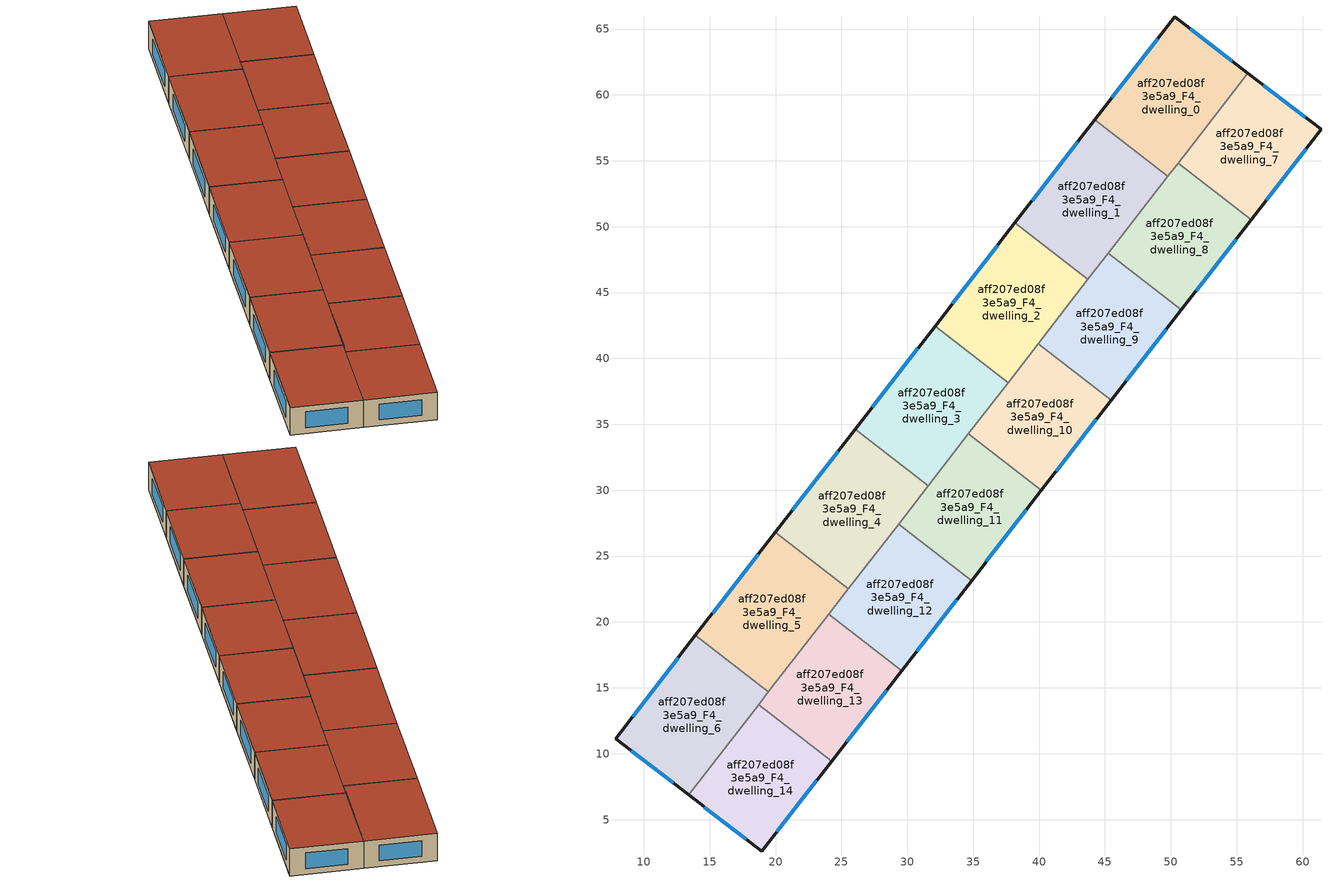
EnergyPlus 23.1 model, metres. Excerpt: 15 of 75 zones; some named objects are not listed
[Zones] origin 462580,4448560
aff207ed08f3e5a9_F4_dwelling_0
 floor to aff207ed08f3e5a9_F3_dwelling_0 (EU_floor_Construction): 55.84,61.66 49.77,53.82 44.23,58.11 50.28,65.93 z12
 wall outside (EU_wall_Construction): 55.84,61.66 50.28,65.93 44.23,58.11 z12:15
 wall to aff207ed08f3e5a9_F4_dwelling_1 (EU_wall_Construction): 44.23,58.11 49.77,53.82 z12:15
 wall to aff207ed08f3e5a9_F4_dwelling_7 (EU_wall_Construction): 50.54,54.82 55.84,61.66 z12:15
 wall to aff207ed08f3e5a9_F4_dwelling_8 (EU_wall_Construction): 49.77,53.82 50.54,54.82 z12:15
 window (EU_Window_Construction): 54.65,62.57 51.47,65.01 / 48.99,64.25 45.53,59.79 z12.64:14.36
 roof outside (EU_roof_Construction): 49.77,53.82 55.84,61.66 50.28,65.93 44.23,58.11 z15
aff207ed08f3e5a9_F4_dwelling_1
 floor to aff207ed08f3e5a9_F3_dwelling_1 (EU_floor_Construction): 49.77,53.82 43.71,45.99 38.17,50.28 44.23,58.11 z12
 wall outside (EU_wall_Construction): 44.23,58.11 38.17,50.28 z12:15
 wall to aff207ed08f3e5a9_F4_dwelling_2 (EU_wall_Construction): 38.17,50.28 43.71,45.99 z12:15
 wall to aff207ed08f3e5a9_F4_dwelling_8 (EU_wall_Construction): 45.24,47.98 49.77,53.82 z12:15
 wall to aff207ed08f3e5a9_F4_dwelling_9 (EU_wall_Construction): 43.71,45.99 45.24,47.98 z12:15
 window (EU_Window_Construction): 42.93,56.43 39.47,51.96 z12.64:14.36
 roof outside (EU_roof_Construction): 43.71,45.99 49.77,53.82 44.23,58.11 38.17,50.28 z15
aff207ed08f3e5a9_F4_dwelling_10
 floor to aff207ed08f3e5a9_F3_dwelling_10 (EU_floor_Construction): 45.48,36.84 40.17,29.99 34.64,34.28 39.94,41.13 z12
 wall outside (EU_wall_Construction): 40.17,29.99 45.48,36.84 z12:15
 wall to aff207ed08f3e5a9_F4_dwelling_9 (EU_wall_Construction): 45.48,36.84 39.94,41.13 z12:15
 wall to aff207ed08f3e5a9_F4_dwelling_11 (EU_wall_Construction): 34.64,34.28 40.17,29.99 z12:15
 wall to aff207ed08f3e5a9_F4_dwelling_3 (EU_wall_Construction): 37.65,38.17 34.64,34.28 z12:15
 wall to aff207ed08f3e5a9_F4_dwelling_2 (EU_wall_Construction): 39.94,41.13 37.65,38.17 z12:15
 window (EU_Window_Construction): 41.31,31.46 44.34,35.37 z12.64:14.36
 roof outside (EU_roof_Construction): 40.17,29.99 45.48,36.84 39.94,41.13 34.64,34.28 z15
aff207ed08f3e5a9_F4_dwelling_11
 floor to aff207ed08f3e5a9_F3_dwelling_11 (EU_floor_Construction): 40.17,29.99 34.87,23.14 29.33,27.43 34.64,34.28 z12
 wall outside (EU_wall_Construction): 34.87,23.14 40.17,29.99 z12:15
 wall to aff207ed08f3e5a9_F4_dwelling_12 (EU_wall_Construction): 29.33,27.43 34.87,23.14 z12:15
 wall to aff207ed08f3e5a9_F4_dwelling_4 (EU_wall_Construction): 31.58,30.34 29.33,27.43 z12:15
 wall to aff207ed08f3e5a9_F4_dwelling_3 (EU_wall_Construction): 34.63,34.28 31.58,30.34 z12:15
 window (EU_Window_Construction): 36.01,24.61 39.04,28.52 z12.64:14.36
 roof outside (EU_roof_Construction): 34.87,23.14 40.17,29.99 34.64,34.28 29.33,27.43 z15
aff207ed08f3e5a9_F4_dwelling_12
 floor to aff207ed08f3e5a9_F3_dwelling_12 (EU_floor_Construction): 34.87,23.14 29.57,16.29 24.03,20.58 29.33,27.43 z12
 wall outside (EU_wall_Construction): 29.57,16.29 34.87,23.14 z12:15
 wall to aff207ed08f3e5a9_F4_dwelling_13 (EU_wall_Construction): 24.03,20.58 29.57,16.29 z12:15
 wall to aff207ed08f3e5a9_F4_dwelling_5 (EU_wall_Construction): 25.52,22.51 24.03,20.58 z12:15
 wall to aff207ed08f3e5a9_F4_dwelling_4 (EU_wall_Construction): 29.33,27.43 25.52,22.51 z12:15
 window (EU_Window_Construction): 30.7,17.76 33.73,21.68 z12.64:14.36
 roof outside (EU_roof_Construction): 29.57,16.29 34.87,23.14 29.33,27.43 24.03,20.58 z15
aff207ed08f3e5a9_F4_dwelling_13
 floor to aff207ed08f3e5a9_F3_dwelling_13 (EU_floor_Construction): 29.57,16.29 24.26,9.44 18.72,13.73 24.03,20.58 z12
 wall outside (EU_wall_Construction): 24.26,9.44 29.57,16.29 z12:15
 wall to aff207ed08f3e5a9_F4_dwelling_14 (EU_wall_Construction): 18.72,13.73 24.26,9.44 z12:15
 wall to aff207ed08f3e5a9_F4_dwelling_6 (EU_wall_Construction): 19.46,14.69 18.72,13.73 z12:15
 wall to aff207ed08f3e5a9_F4_dwelling_5 (EU_wall_Construction): 24.03,20.58 19.46,14.69 z12:15
 window (EU_Window_Construction): 25.39,10.91 28.43,14.83 z12.64:14.36
 roof outside (EU_roof_Construction): 24.26,9.44 29.57,16.29 24.03,20.58 18.72,13.73 z15
aff207ed08f3e5a9_F4_dwelling_14
 floor to aff207ed08f3e5a9_F3_dwelling_14 (EU_floor_Construction): 24.26,9.44 18.96,2.6 13.41,6.87 18.72,13.73 z12
 wall outside (EU_wall_Construction): 13.41,6.87 18.96,2.6 24.26,9.44 z12:15
 wall to aff207ed08f3e5a9_F4_dwelling_6 (EU_wall_Construction): 18.72,13.73 13.41,6.87 z12:15
 window (EU_Window_Construction): 20.09,4.07 23.12,7.98 / 14.6,5.96 17.77,3.52 z12.64:14.36
 roof outside (EU_roof_Construction): 18.96,2.6 24.26,9.44 18.72,13.73 13.41,6.87 z15
aff207ed08f3e5a9_F4_dwelling_2
 floor to aff207ed08f3e5a9_F3_dwelling_2 (EU_floor_Construction): 43.71,45.99 37.65,38.17 32.11,42.46 38.17,50.28 z12
 wall outside (EU_wall_Construction): 38.17,50.28 32.11,42.46 z12:15
 wall to aff207ed08f3e5a9_F4_dwelling_3 (EU_wall_Construction): 32.11,42.46 37.65,38.17 z12:15
 wall to aff207ed08f3e5a9_F4_dwelling_9 (EU_wall_Construction): 39.94,41.13 43.71,45.99 z12:15
 window (EU_Window_Construction): 36.87,48.61 33.4,44.13 z12.64:14.36
 roof outside (EU_roof_Construction): 37.65,38.17 43.71,45.99 38.17,50.28 32.11,42.46 z15
aff207ed08f3e5a9_F4_dwelling_3
 floor to aff207ed08f3e5a9_F3_dwelling_3 (EU_floor_Construction): 37.65,38.17 31.58,30.34 26.04,34.63 32.11,42.46 z12
 wall outside (EU_wall_Construction): 32.11,42.46 26.04,34.63 z12:15
 wall to aff207ed08f3e5a9_F4_dwelling_4 (EU_wall_Construction): 26.04,34.63 31.58,30.34 z12:15
 window (EU_Window_Construction): 30.81,40.78 27.34,36.31 z12.64:14.36
 roof outside (EU_roof_Construction): 31.58,30.34 37.65,38.17 32.11,42.46 26.04,34.63 z15
aff207ed08f3e5a9_F4_dwelling_4
 floor to aff207ed08f3e5a9_F3_dwelling_4 (EU_floor_Construction): 31.58,30.34 25.52,22.51 19.98,26.8 26.04,34.63 z12
 wall outside (EU_wall_Construction): 26.04,34.63 19.98,26.8 z12:15
 wall to aff207ed08f3e5a9_F4_dwelling_5 (EU_wall_Construction): 19.98,26.8 25.52,22.51 z12:15
 window (EU_Window_Construction): 24.75,32.95 21.28,28.48 z12.64:14.36
 roof outside (EU_roof_Construction): 25.52,22.51 31.58,30.34 26.04,34.63 19.98,26.8 z15
aff207ed08f3e5a9_F4_dwelling_5
 floor to aff207ed08f3e5a9_F3_dwelling_5 (EU_floor_Construction): 25.52,22.51 19.46,14.69 13.92,18.98 19.98,26.8 z12
 wall outside (EU_wall_Construction): 19.98,26.8 13.92,18.98 z12:15
 wall to aff207ed08f3e5a9_F4_dwelling_6 (EU_wall_Construction): 13.92,18.98 19.46,14.69 z12:15
 window (EU_Window_Construction): 18.68,25.13 15.22,20.65 z12.64:14.36
 roof outside (EU_roof_Construction): 19.46,14.69 25.52,22.51 19.98,26.8 13.92,18.98 z15
aff207ed08f3e5a9_F4_dwelling_6
 floor to aff207ed08f3e5a9_F3_dwelling_6 (EU_floor_Construction): 19.46,14.69 13.41,6.87 7.85,11.14 13.92,18.98 z12
 wall outside (EU_wall_Construction): 13.92,18.98 7.85,11.14 13.41,6.87 z12:15
 window (EU_Window_Construction): 9.04,10.23 12.22,7.79 / 12.62,17.3 9.15,12.82 z12.64:14.36
 roof outside (EU_roof_Construction): 13.41,6.87 19.46,14.69 13.92,18.98 7.85,11.14 z15
aff207ed08f3e5a9_F4_dwelling_7
 floor to aff207ed08f3e5a9_F3_dwelling_7 (EU_floor_Construction): 61.4,57.38 56.09,50.53 50.54,54.82 55.84,61.66 z12
 wall outside (EU_wall_Construction): 56.09,50.53 61.4,57.38 55.84,61.66 z12:15
 wall to aff207ed08f3e5a9_F4_dwelling_8 (EU_wall_Construction): 50.54,54.82 56.09,50.53 z12:15
 window (EU_Window_Construction): 60.2,58.3 57.03,60.74 / 57.22,52 60.26,55.91 z12.64:14.36
 roof outside (EU_roof_Construction): 56.09,50.53 61.4,57.38 55.84,61.66 50.54,54.82 z15
aff207ed08f3e5a9_F4_dwelling_8
 floor to aff207ed08f3e5a9_F3_dwelling_8 (EU_floor_Construction): 56.09,50.53 50.78,43.68 45.24,47.97 50.54,54.82 z12
 wall outside (EU_wall_Construction): 50.78,43.68 56.09,50.53 z12:15
 wall to aff207ed08f3e5a9_F4_dwelling_9 (EU_wall_Construction): 45.24,47.97 50.78,43.68 z12:15
 window (EU_Window_Construction): 51.92,45.15 54.95,49.06 z12.64:14.36
 roof outside (EU_roof_Construction): 50.78,43.68 56.09,50.53 50.54,54.82 45.24,47.97 z15
aff207ed08f3e5a9_F4_dwelling_9
 floor to aff207ed08f3e5a9_F3_dwelling_9 (EU_floor_Construction): 50.78,43.68 45.48,36.84 39.94,41.13 45.24,47.97 z12
 wall outside (EU_wall_Construction): 45.48,36.84 50.78,43.68 z12:15
 window (EU_Window_Construction): 46.62,38.3 49.65,42.22 z12.64:14.36
 roof outside (EU_roof_Construction): 45.48,36.84 50.78,43.68 45.24,47.97 39.94,41.13 z15
[Building]
EU S2 Campaign: North Axis=0; Terrain=City; Solar Distribution=FullExterior
[Site:Location]
Yerevan-Zvartnots.Intl.AP: Latitude=40.15; Longitude=44.383; Time Zone=4; Elevation=854
[SizingPeriod:WeatherFileDays]
AnnualSizingPeriod: Begin Month=1; Begin Day of Month=1; End Month=12; End Day of Month=31; Day of Week for Start Day=Monday; Use Weather File Daylight Saving Period=No; Use Weather File Rain and Snow Indicators=No
[MATERIAL]
EU_InternalMass_Material: Roughness=MediumRough; Thickness=0.1; Conductivity=1; Density=1800; Specific Heat=900; Thermal Absorptance=0.9; Solar Absorptance=0.7; Visible Absorptance=0.7
[MATERIAL:NOMASS] Roughness=MediumRough; Thermal Absorptance=0.9; Solar Absorptance=0.7; Visible Absorptance=0.7
Name | Thermal Resistance
EU_wall_NoMass | 1.05043
EU_roof_NoMass | 1.45357
EU_floor_NoMass | 0.478065
[WINDOWMATERIAL:SIMPLEGLAZINGSYSTEM]
EU_Window_SimpleGlazing: UFactor=2.5566; Solar Heat Gain Coefficient=0.75; Visible Transmittance=0.75
[CONSTRUCTION]
EU_wall_Construction: EU_wall_NoMass
EU_roof_Construction: EU_roof_NoMass
EU_floor_Construction: EU_floor_NoMass
EU_Window_Construction: EU_Window_SimpleGlazing
EU_InternalMass_Construction: EU_InternalMass_Material
[ZONE] Type=1; Multiplier=1; Ceiling Height=autocalculate; Floor Area=autocalculate; Part of Total Floor Area=Yes
Name | Volume
aff207ed08f3e5a9_F4_dwelling_0; aff207ed08f3e5a9_F4_dwelling_2 | 208.08
aff207ed08f3e5a9_F4_dwelling_1 | 208.079
aff207ed08f3e5a9_F4_dwelling_10 | 182.08
aff207ed08f3e5a9_F4_dwelling_11 | 182.072
aff207ed08f3e5a9_F4_dwelling_12 | 182.085
aff207ed08f3e5a9_F4_dwelling_13 | 182.111
aff207ed08f3e5a9_F4_dwelling_14 | 182.083
aff207ed08f3e5a9_F4_dwelling_3 | 208.086
aff207ed08f3e5a9_F4_dwelling_4; aff207ed08f3e5a9_F4_dwelling_5 | 208.103
aff207ed08f3e5a9_F4_dwelling_6 | 208.091
aff207ed08f3e5a9_F4_dwelling_7 | 182.078
aff207ed08f3e5a9_F4_dwelling_8 | 182.086
aff207ed08f3e5a9_F4_dwelling_9 | 182.095
[INTERNALMASS] Construction=EU_InternalMass_Construction
Name | Zone or ZoneList | Surface Area
aff207ed08f3e5a9_F4_dwelling_0_EU_InternalMass | aff207ed08f3e5a9_F4_dwelling_0 | 69.36
aff207ed08f3e5a9_F4_dwelling_1_EU_InternalMass | aff207ed08f3e5a9_F4_dwelling_1 | 69.3597
aff207ed08f3e5a9_F4_dwelling_2_EU_InternalMass | aff207ed08f3e5a9_F4_dwelling_2 | 69.36
aff207ed08f3e5a9_F4_dwelling_3_EU_InternalMass | aff207ed08f3e5a9_F4_dwelling_3 | 69.3618
aff207ed08f3e5a9_F4_dwelling_4_EU_InternalMass | aff207ed08f3e5a9_F4_dwelling_4 | 69.3676
aff207ed08f3e5a9_F4_dwelling_5_EU_InternalMass | aff207ed08f3e5a9_F4_dwelling_5 | 69.3676
aff207ed08f3e5a9_F4_dwelling_6_EU_InternalMass | aff207ed08f3e5a9_F4_dwelling_6 | 69.3638
aff207ed08f3e5a9_F4_dwelling_7_EU_InternalMass | aff207ed08f3e5a9_F4_dwelling_7 | 60.6925
aff207ed08f3e5a9_F4_dwelling_8_EU_InternalMass | aff207ed08f3e5a9_F4_dwelling_8 | 60.6954
aff207ed08f3e5a9_F4_dwelling_9_EU_InternalMass | aff207ed08f3e5a9_F4_dwelling_9 | 60.6986
aff207ed08f3e5a9_F4_dwelling_10_EU_InternalMass | aff207ed08f3e5a9_F4_dwelling_10 | 60.6932
aff207ed08f3e5a9_F4_dwelling_11_EU_InternalMass | aff207ed08f3e5a9_F4_dwelling_11 | 60.6908
aff207ed08f3e5a9_F4_dwelling_12_EU_InternalMass | aff207ed08f3e5a9_F4_dwelling_12 | 60.6951
aff207ed08f3e5a9_F4_dwelling_13_EU_InternalMass | aff207ed08f3e5a9_F4_dwelling_13 | 60.7036
aff207ed08f3e5a9_F4_dwelling_14_EU_InternalMass | aff207ed08f3e5a9_F4_dwelling_14 | 60.6946
[OTHEREQUIPMENT] Fuel Type=Electricity; Design Level Calculation Method=Watts/Area; Power per Zone Floor Area=1; Fraction Latent=0; Fraction Radiant=0; Fraction Lost=0; Carbon Dioxide Generation Rate=0; EndUse Subcategory=EU_Step8_InternalGains
Name | Zone or ZoneList or Space or SpaceList | Schedule
EU_Step8_InternalGain_aff207ed08f3e5a9_F4_dwelling_0_f000 | aff207ed08f3e5a9_F4_dwelling_0 | EU_Step8_GainSchedule_aff207ed08f3e5a9_F4_dwelling_0_f000
EU_Step8_InternalGain_aff207ed08f3e5a9_F4_dwelling_1_f000 | aff207ed08f3e5a9_F4_dwelling_1 | EU_Step8_GainSchedule_aff207ed08f3e5a9_F4_dwelling_1_f000
EU_Step8_InternalGain_aff207ed08f3e5a9_F4_dwelling_2_f000 | aff207ed08f3e5a9_F4_dwelling_2 | EU_Step8_GainSchedule_aff207ed08f3e5a9_F4_dwelling_2_f000
EU_Step8_InternalGain_aff207ed08f3e5a9_F4_dwelling_3_f000 | aff207ed08f3e5a9_F4_dwelling_3 | EU_Step8_GainSchedule_aff207ed08f3e5a9_F4_dwelling_3_f000
EU_Step8_InternalGain_aff207ed08f3e5a9_F4_dwelling_4_f000 | aff207ed08f3e5a9_F4_dwelling_4 | EU_Step8_GainSchedule_aff207ed08f3e5a9_F4_dwelling_4_f000
EU_Step8_InternalGain_aff207ed08f3e5a9_F4_dwelling_5_f000 | aff207ed08f3e5a9_F4_dwelling_5 | EU_Step8_GainSchedule_aff207ed08f3e5a9_F4_dwelling_5_f000
EU_Step8_InternalGain_aff207ed08f3e5a9_F4_dwelling_6_f000 | aff207ed08f3e5a9_F4_dwelling_6 | EU_Step8_GainSchedule_aff207ed08f3e5a9_F4_dwelling_6_f000
EU_Step8_InternalGain_aff207ed08f3e5a9_F4_dwelling_7_f000 | aff207ed08f3e5a9_F4_dwelling_7 | EU_Step8_GainSchedule_aff207ed08f3e5a9_F4_dwelling_7_f000
EU_Step8_InternalGain_aff207ed08f3e5a9_F4_dwelling_8_f000 | aff207ed08f3e5a9_F4_dwelling_8 | EU_Step8_GainSchedule_aff207ed08f3e5a9_F4_dwelling_8_f000
EU_Step8_InternalGain_aff207ed08f3e5a9_F4_dwelling_9_f000 | aff207ed08f3e5a9_F4_dwelling_9 | EU_Step8_GainSchedule_aff207ed08f3e5a9_F4_dwelling_9_f000
EU_Step8_InternalGain_aff207ed08f3e5a9_F4_dwelling_10_f000 | aff207ed08f3e5a9_F4_dwelling_10 | EU_Step8_GainSchedule_aff207ed08f3e5a9_F4_dwelling_10_f000
EU_Step8_InternalGain_aff207ed08f3e5a9_F4_dwelling_11_f000 | aff207ed08f3e5a9_F4_dwelling_11 | EU_Step8_GainSchedule_aff207ed08f3e5a9_F4_dwelling_11_f000
EU_Step8_InternalGain_aff207ed08f3e5a9_F4_dwelling_12_f000 | aff207ed08f3e5a9_F4_dwelling_12 | EU_Step8_GainSchedule_aff207ed08f3e5a9_F4_dwelling_12_f000
EU_Step8_InternalGain_aff207ed08f3e5a9_F4_dwelling_13_f000 | aff207ed08f3e5a9_F4_dwelling_13 | EU_Step8_GainSchedule_aff207ed08f3e5a9_F4_dwelling_13_f000
EU_Step8_InternalGain_aff207ed08f3e5a9_F4_dwelling_14_f000 | aff207ed08f3e5a9_F4_dwelling_14 | EU_Step8_GainSchedule_aff207ed08f3e5a9_F4_dwelling_14_f000
[ZONEVENTILATION:DESIGNFLOWRATE] Schedule=EU_AlwaysOn; Design Flow Rate Calculation Method=AirChanges/Hour; Air Changes per Hour=0.557805; Ventilation Type=Natural; Fan Pressure Rise=0; Fan Total Efficiency=1; Constant Term Coefficient=1; Temperature Term Coefficient=0; Velocity Term Coefficient=0; Velocity Squared Term Coefficient=0; Minimum Indoor Temperature=-100; Maximum Indoor Temperature=100; Delta Temperature=-100; Minimum Outdoor Temperature=-100; Maximum Outdoor Temperature=100; Maximum Wind Speed=40
Name | Zone or ZoneList or Space or SpaceList
EU_ConstantAir_aff207ed08f3e5a9_F4_dwelling_0 | aff207ed08f3e5a9_F4_dwelling_0
EU_ConstantAir_aff207ed08f3e5a9_F4_dwelling_1 | aff207ed08f3e5a9_F4_dwelling_1
EU_ConstantAir_aff207ed08f3e5a9_F4_dwelling_2 | aff207ed08f3e5a9_F4_dwelling_2
EU_ConstantAir_aff207ed08f3e5a9_F4_dwelling_3 | aff207ed08f3e5a9_F4_dwelling_3
EU_ConstantAir_aff207ed08f3e5a9_F4_dwelling_4 | aff207ed08f3e5a9_F4_dwelling_4
EU_ConstantAir_aff207ed08f3e5a9_F4_dwelling_5 | aff207ed08f3e5a9_F4_dwelling_5
EU_ConstantAir_aff207ed08f3e5a9_F4_dwelling_6 | aff207ed08f3e5a9_F4_dwelling_6
EU_ConstantAir_aff207ed08f3e5a9_F4_dwelling_7 | aff207ed08f3e5a9_F4_dwelling_7
EU_ConstantAir_aff207ed08f3e5a9_F4_dwelling_8 | aff207ed08f3e5a9_F4_dwelling_8
EU_ConstantAir_aff207ed08f3e5a9_F4_dwelling_9 | aff207ed08f3e5a9_F4_dwelling_9
EU_ConstantAir_aff207ed08f3e5a9_F4_dwelling_10 | aff207ed08f3e5a9_F4_dwelling_10
EU_ConstantAir_aff207ed08f3e5a9_F4_dwelling_11 | aff207ed08f3e5a9_F4_dwelling_11
EU_ConstantAir_aff207ed08f3e5a9_F4_dwelling_12 | aff207ed08f3e5a9_F4_dwelling_12
EU_ConstantAir_aff207ed08f3e5a9_F4_dwelling_13 | aff207ed08f3e5a9_F4_dwelling_13
EU_ConstantAir_aff207ed08f3e5a9_F4_dwelling_14 | aff207ed08f3e5a9_F4_dwelling_14
[HVACTEMPLATE:ZONE:IDEALLOADSAIRSYSTEM] System Availability Schedule=EU_AlwaysOn; Maximum Heating Supply Air Temperature=50; Minimum Cooling Supply Air Temperature=13; Maximum Heating Supply Air Humidity Ratio=0.0156; Minimum Cooling Supply Air Humidity Ratio=0.0077; Heating Limit=NoLimit; Cooling Limit=NoLimit; Heating Availability Schedule=EU_AlwaysOn; Cooling Availability Schedule=EU_CoolingOff; Dehumidification Control Type=ConstantSensibleHeatRatio; Cooling Sensible Heat Ratio=0.7; Dehumidification Setpoint=60; Humidification Control Type=None; Humidification Setpoint=30; Outdoor Air Method=None; Outdoor Air Flow Rate per Person=0.00944; Outdoor Air Flow Rate per Zone Floor Area=0; Outdoor Air Flow Rate per Zone=0; Demand Controlled Ventilation Type=None; Outdoor Air Economizer Type=NoEconomizer; Heat Recovery Type=None; Sensible Heat Recovery Effectiveness=0.7; Latent Heat Recovery Effectiveness=0.65
Name | Template Thermostat
aff207ed08f3e5a9_F4_dwelling_0 | EU_HeatOnly_aff207ed08f3e5a9_F4_dwelling_0
aff207ed08f3e5a9_F4_dwelling_1 | EU_HeatOnly_aff207ed08f3e5a9_F4_dwelling_1
aff207ed08f3e5a9_F4_dwelling_2 | EU_HeatOnly_aff207ed08f3e5a9_F4_dwelling_2
aff207ed08f3e5a9_F4_dwelling_3 | EU_HeatOnly_aff207ed08f3e5a9_F4_dwelling_3
aff207ed08f3e5a9_F4_dwelling_4 | EU_HeatOnly_aff207ed08f3e5a9_F4_dwelling_4
aff207ed08f3e5a9_F4_dwelling_5 | EU_HeatOnly_aff207ed08f3e5a9_F4_dwelling_5
aff207ed08f3e5a9_F4_dwelling_6 | EU_HeatOnly_aff207ed08f3e5a9_F4_dwelling_6
aff207ed08f3e5a9_F4_dwelling_7 | EU_HeatOnly_aff207ed08f3e5a9_F4_dwelling_7
aff207ed08f3e5a9_F4_dwelling_8 | EU_HeatOnly_aff207ed08f3e5a9_F4_dwelling_8
aff207ed08f3e5a9_F4_dwelling_9 | EU_HeatOnly_aff207ed08f3e5a9_F4_dwelling_9
aff207ed08f3e5a9_F4_dwelling_10 | EU_HeatOnly_aff207ed08f3e5a9_F4_dwelling_10
aff207ed08f3e5a9_F4_dwelling_11 | EU_HeatOnly_aff207ed08f3e5a9_F4_dwelling_11
aff207ed08f3e5a9_F4_dwelling_12 | EU_HeatOnly_aff207ed08f3e5a9_F4_dwelling_12
aff207ed08f3e5a9_F4_dwelling_13 | EU_HeatOnly_aff207ed08f3e5a9_F4_dwelling_13
aff207ed08f3e5a9_F4_dwelling_14 | EU_HeatOnly_aff207ed08f3e5a9_F4_dwelling_14
[SIZING:ZONE] Zone Cooling Design Supply Air Temperature Input Method=SupplyAirTemperature; Zone Cooling Design Supply Air Temperature=13; Zone Heating Design Supply Air Temperature Input Method=SupplyAirTemperature; Zone Heating Design Supply Air Temperature=50; Zone Cooling Design Supply Air Humidity Ratio=0.008; Zone Heating Design Supply Air Humidity Ratio=0.008; Cooling Design Air Flow Method=DesignDay; Cooling Design Air Flow Rate=0; Cooling Minimum Air Flow per Zone Floor Area=0.000762; Cooling Minimum Air Flow=0; Cooling Minimum Air Flow Fraction=0.2; Heating Design Air Flow Method=DesignDay; Heating Design Air Flow Rate=0; Heating Maximum Air Flow per Zone Floor Area=0.002032; Heating Maximum Air Flow=0.141576; Heating Maximum Air Flow Fraction=0.3; Account for Dedicated Outdoor Air System=No; Dedicated Outdoor Air System Control Strategy=NeutralSupplyAir; Dedicated Outdoor Air Low Setpoint Temperature for Design=autosize; Dedicated Outdoor Air High Setpoint Temperature for Design=autosize; Zone Load Sizing Method=Sensible Load Only No Latent Load; Zone Latent Cooling Design Supply Air Humidity Ratio Input Method=HumidityRatioDifference; Zone Cooling Design Supply Air Humidity Ratio Difference=0.005; Zone Latent Heating Design Supply Air Humidity Ratio Input Method=HumidityRatioDifference; Zone Humidification Design Supply Air Humidity Ratio Difference=0.005
aff207ed08f3e5a9_F4_dwelling_0; aff207ed08f3e5a9_F4_dwelling_1; aff207ed08f3e5a9_F4_dwelling_2; aff207ed08f3e5a9_F4_dwelling_3; aff207ed08f3e5a9_F4_dwelling_4; aff207ed08f3e5a9_F4_dwelling_5; aff207ed08f3e5a9_F4_dwelling_6; aff207ed08f3e5a9_F4_dwelling_7; aff207ed08f3e5a9_F4_dwelling_8; aff207ed08f3e5a9_F4_dwelling_9; aff207ed08f3e5a9_F4_dwelling_10; aff207ed08f3e5a9_F4_dwelling_11; aff207ed08f3e5a9_F4_dwelling_12; aff207ed08f3e5a9_F4_dwelling_13; aff207ed08f3e5a9_F4_dwelling_14
[SCHEDULE:CONSTANT]
Name | Hourly Value
EU_AlwaysOn | 1
EU_CoolingOff | 0
[SCHEDULE:FILE] Column Number=1; Rows to Skip at Top=0; Number of Hours of Data=8760; Column Separator=Comma; Interpolate to Timestep=No; Minutes per Item=60; Adjust Schedule for Daylight Savings=Yes
Name | File
EU_Step8_GainSchedule_aff207ed08f3e5a9_F4_dwelling_0_f000 | ../../schedules/aff207ed08f3e5a9/aff207ed08f3e5a9_F4_dwelling_0_f000_gain.csv
EU_Step8_GainSchedule_aff207ed08f3e5a9_F4_dwelling_1_f000 | ../../schedules/aff207ed08f3e5a9/aff207ed08f3e5a9_F4_dwelling_1_f000_gain.csv
EU_Step8_GainSchedule_aff207ed08f3e5a9_F4_dwelling_2_f000 | ../../schedules/aff207ed08f3e5a9/aff207ed08f3e5a9_F4_dwelling_2_f000_gain.csv
EU_Step8_GainSchedule_aff207ed08f3e5a9_F4_dwelling_3_f000 | ../../schedules/aff207ed08f3e5a9/aff207ed08f3e5a9_F4_dwelling_3_f000_gain.csv
EU_Step8_GainSchedule_aff207ed08f3e5a9_F4_dwelling_4_f000 | ../../schedules/aff207ed08f3e5a9/aff207ed08f3e5a9_F4_dwelling_4_f000_gain.csv
EU_Step8_GainSchedule_aff207ed08f3e5a9_F4_dwelling_5_f000 | ../../schedules/aff207ed08f3e5a9/aff207ed08f3e5a9_F4_dwelling_5_f000_gain.csv
EU_Step8_GainSchedule_aff207ed08f3e5a9_F4_dwelling_6_f000 | ../../schedules/aff207ed08f3e5a9/aff207ed08f3e5a9_F4_dwelling_6_f000_gain.csv
EU_Step8_GainSchedule_aff207ed08f3e5a9_F4_dwelling_7_f000 | ../../schedules/aff207ed08f3e5a9/aff207ed08f3e5a9_F4_dwelling_7_f000_gain.csv
EU_Step8_GainSchedule_aff207ed08f3e5a9_F4_dwelling_8_f000 | ../../schedules/aff207ed08f3e5a9/aff207ed08f3e5a9_F4_dwelling_8_f000_gain.csv
EU_Step8_GainSchedule_aff207ed08f3e5a9_F4_dwelling_9_f000 | ../../schedules/aff207ed08f3e5a9/aff207ed08f3e5a9_F4_dwelling_9_f000_gain.csv
EU_Step8_GainSchedule_aff207ed08f3e5a9_F4_dwelling_10_f000 | ../../schedules/aff207ed08f3e5a9/aff207ed08f3e5a9_F4_dwelling_10_f000_gain.csv
EU_Step8_GainSchedule_aff207ed08f3e5a9_F4_dwelling_11_f000 | ../../schedules/aff207ed08f3e5a9/aff207ed08f3e5a9_F4_dwelling_11_f000_gain.csv
EU_Step8_GainSchedule_aff207ed08f3e5a9_F4_dwelling_12_f000 | ../../schedules/aff207ed08f3e5a9/aff207ed08f3e5a9_F4_dwelling_12_f000_gain.csv
EU_Step8_GainSchedule_aff207ed08f3e5a9_F4_dwelling_13_f000 | ../../schedules/aff207ed08f3e5a9/aff207ed08f3e5a9_F4_dwelling_13_f000_gain.csv
EU_Step8_GainSchedule_aff207ed08f3e5a9_F4_dwelling_14_f000 | ../../schedules/aff207ed08f3e5a9/aff207ed08f3e5a9_F4_dwelling_14_f000_gain.csv
